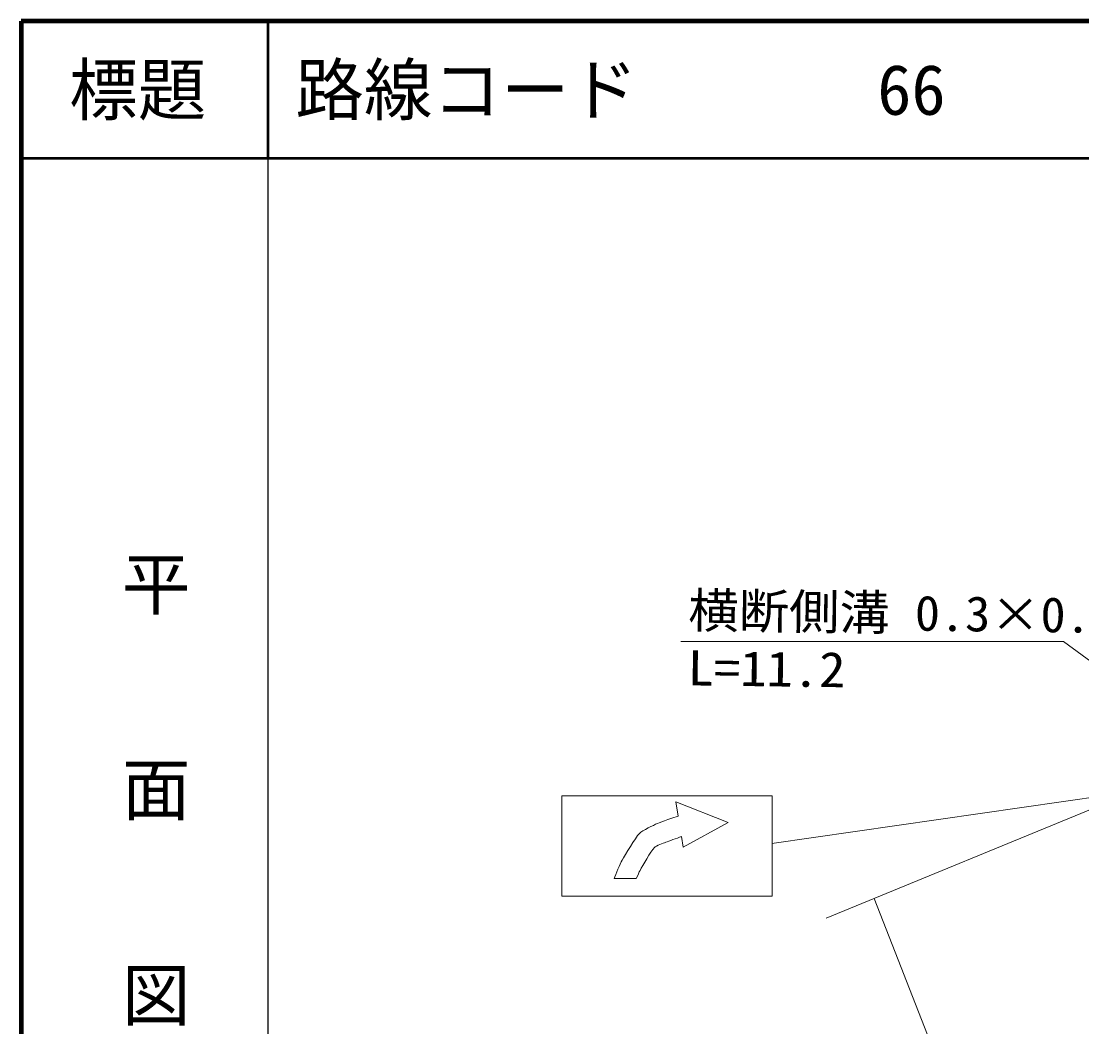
# Model space of a CAD drawing. Units: millimetres, scale not verified. Extents: x 40000 to 680000, y 20000 to 380000.
# Drawn here: x 40000 to 117384, y 306600 to 380000 of the extents above; entities that cross this region are included whole.
import ezdxf
from ezdxf.enums import TextEntityAlignment as Align

# ---------------------------------------------------------------- set-up
doc = ezdxf.new("R2010")
doc.units = ezdxf.units.MM
doc.header["$LTSCALE"] = 1000
for name, color, linetype, lineweight in [('M-TTL', 2, 'Continuous', 140), ('M-TTL-BAND', 7, 'Continuous', 25), ('M-TTL-LINE', 7, 'Continuous', 50), ('M-TTL-TXT', 7, 'Continuous', 13), ('M-WORK', 1, 'Continuous', 13)]:
    doc.layers.add(name, color=color, linetype=linetype, lineweight=lineweight)
doc.styles.add('@ＭＳ ゴシック', font='')
doc.styles.add('ＭＳ ゴシック', font='')
doc.styles.get('@ＭＳ ゴシック').set_extended_font_data('@MS Gothic')
doc.styles.get('ＭＳ ゴシック').set_extended_font_data('MS Gothic')

msp = doc.modelspace()

# ---------------------------------------------------------------- linework, layer by layer
at = {"layer": 'M-TTL'}
for p, q in [((40000, 380000), (40000, 20000)), ((680000, 380000), (40000, 380000))]:
    msp.add_line(p, q, dxfattribs=at)
at = {"layer": 'M-TTL-BAND'}
msp.add_line((58000, 370000), (58000, 20000), dxfattribs=at)
at = {"layer": 'M-TTL-LINE'}
for p, q in [((58000, 380000), (58000, 370000)), ((40000, 370000), (680000, 370000))]:
    msp.add_line(p, q, dxfattribs=at)
at = {"layer": 'M-WORK'}
for p, q in [((98721, 314530), (123961, 324913)), ((94761, 319981), (121206, 323780)), ((91580, 321501), (87768, 323013)), ((87934, 321977), (87768, 323013)), ((91580, 321501), (88297, 319711)), ((88297, 319711), (88174, 320479)), ((83266, 317426), (84879, 317426)), ((117017, 278081), (102237, 315976))]:
    msp.add_line(p, q, dxfattribs=at)
msp.add_lwpolyline([(88124, 334722), (116042, 334722), (125839, 327549)], dxfattribs=at)
msp.add_lwpolyline([(79452, 323460), (79452, 316128), (94795, 316128), (94795, 323460)], close=True, dxfattribs=at)
for points in [[(83266, 317426), (83356, 317702), (83706, 318500), (83847, 318753), (84076, 319161), (84790, 320381), (85113, 320719), (85319, 320934), (86145, 321316), (86416, 321437), (86711, 321568), (87623, 321893), (87934, 321977)], [(84879, 317426), (84980, 317661), (85093, 317907), (85155, 318019), (85345, 318362), (85932, 319392), (86197, 319682), (86320, 319817), (86857, 319999), (87027, 320067), (87245, 320153), (87838, 320366), (88174, 320479)]]:
    msp.add_open_spline(points, degree=3, knots=[0, 0, 0, 0, 1, 1, 1, 2, 2, 2, 3, 3, 3, 4, 4, 4, 4], dxfattribs=at)

# ---------------------------------------------------------------- texts
at = {"layer": 'M-TTL-BAND', "style": '@ＭＳ ゴシック'}
msp.add_text('平\u3000\u3000面\u3000\u3000図', height=3666, rotation=270, dxfattribs=at).set_placement((49777, 306475), align=Align.MIDDLE_RIGHT)
at = {"layer": 'M-TTL-TXT', "style": 'ＭＳ ゴシック'}
msp.add_text('標題', height=3666, dxfattribs=at).set_placement((48500, 375000), align=Align.MIDDLE_CENTER)
msp.add_text('路線コード       66', height=3666, dxfattribs=at).set_placement((60000, 375000), align=Align.MIDDLE_LEFT)
at = {"layer": 'M-WORK', "style": 'ＭＳ ゴシック'}
for s, width, p in [('横断側溝 0.3×0.3', 1.05, (88651, 334954)), ('L=11.2', 1.1, (88599, 330754))]:
    msp.add_text(s, height=2566, rotation=359.292, dxfattribs=dict(at, width=width)).set_placement(p, align=Align.BOTTOM_LEFT)

doc.saveas('drawing.dxf')
